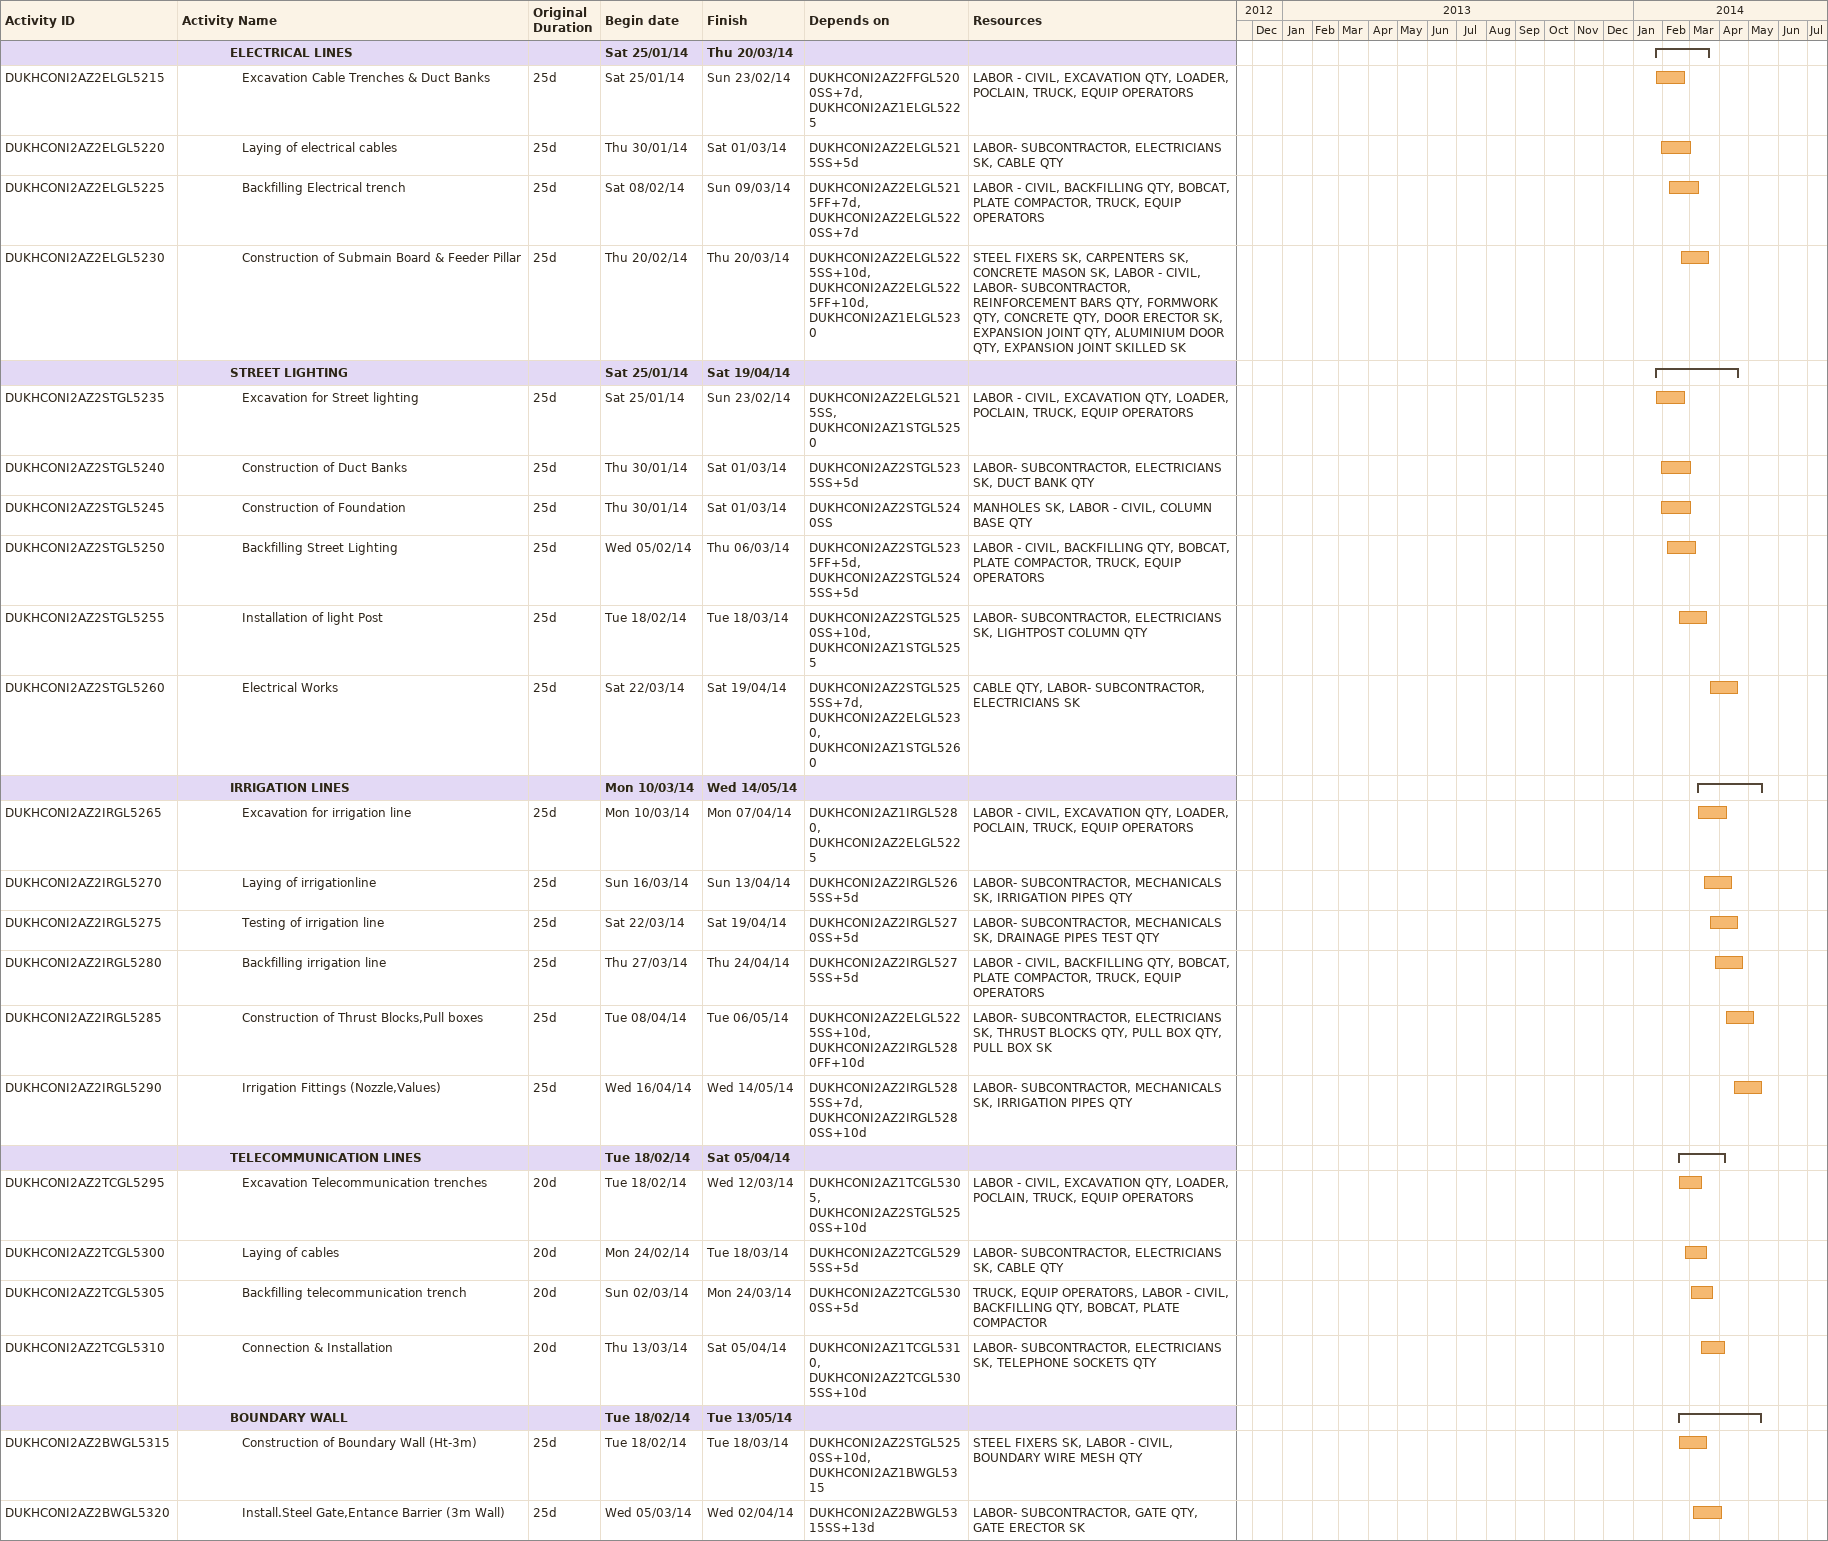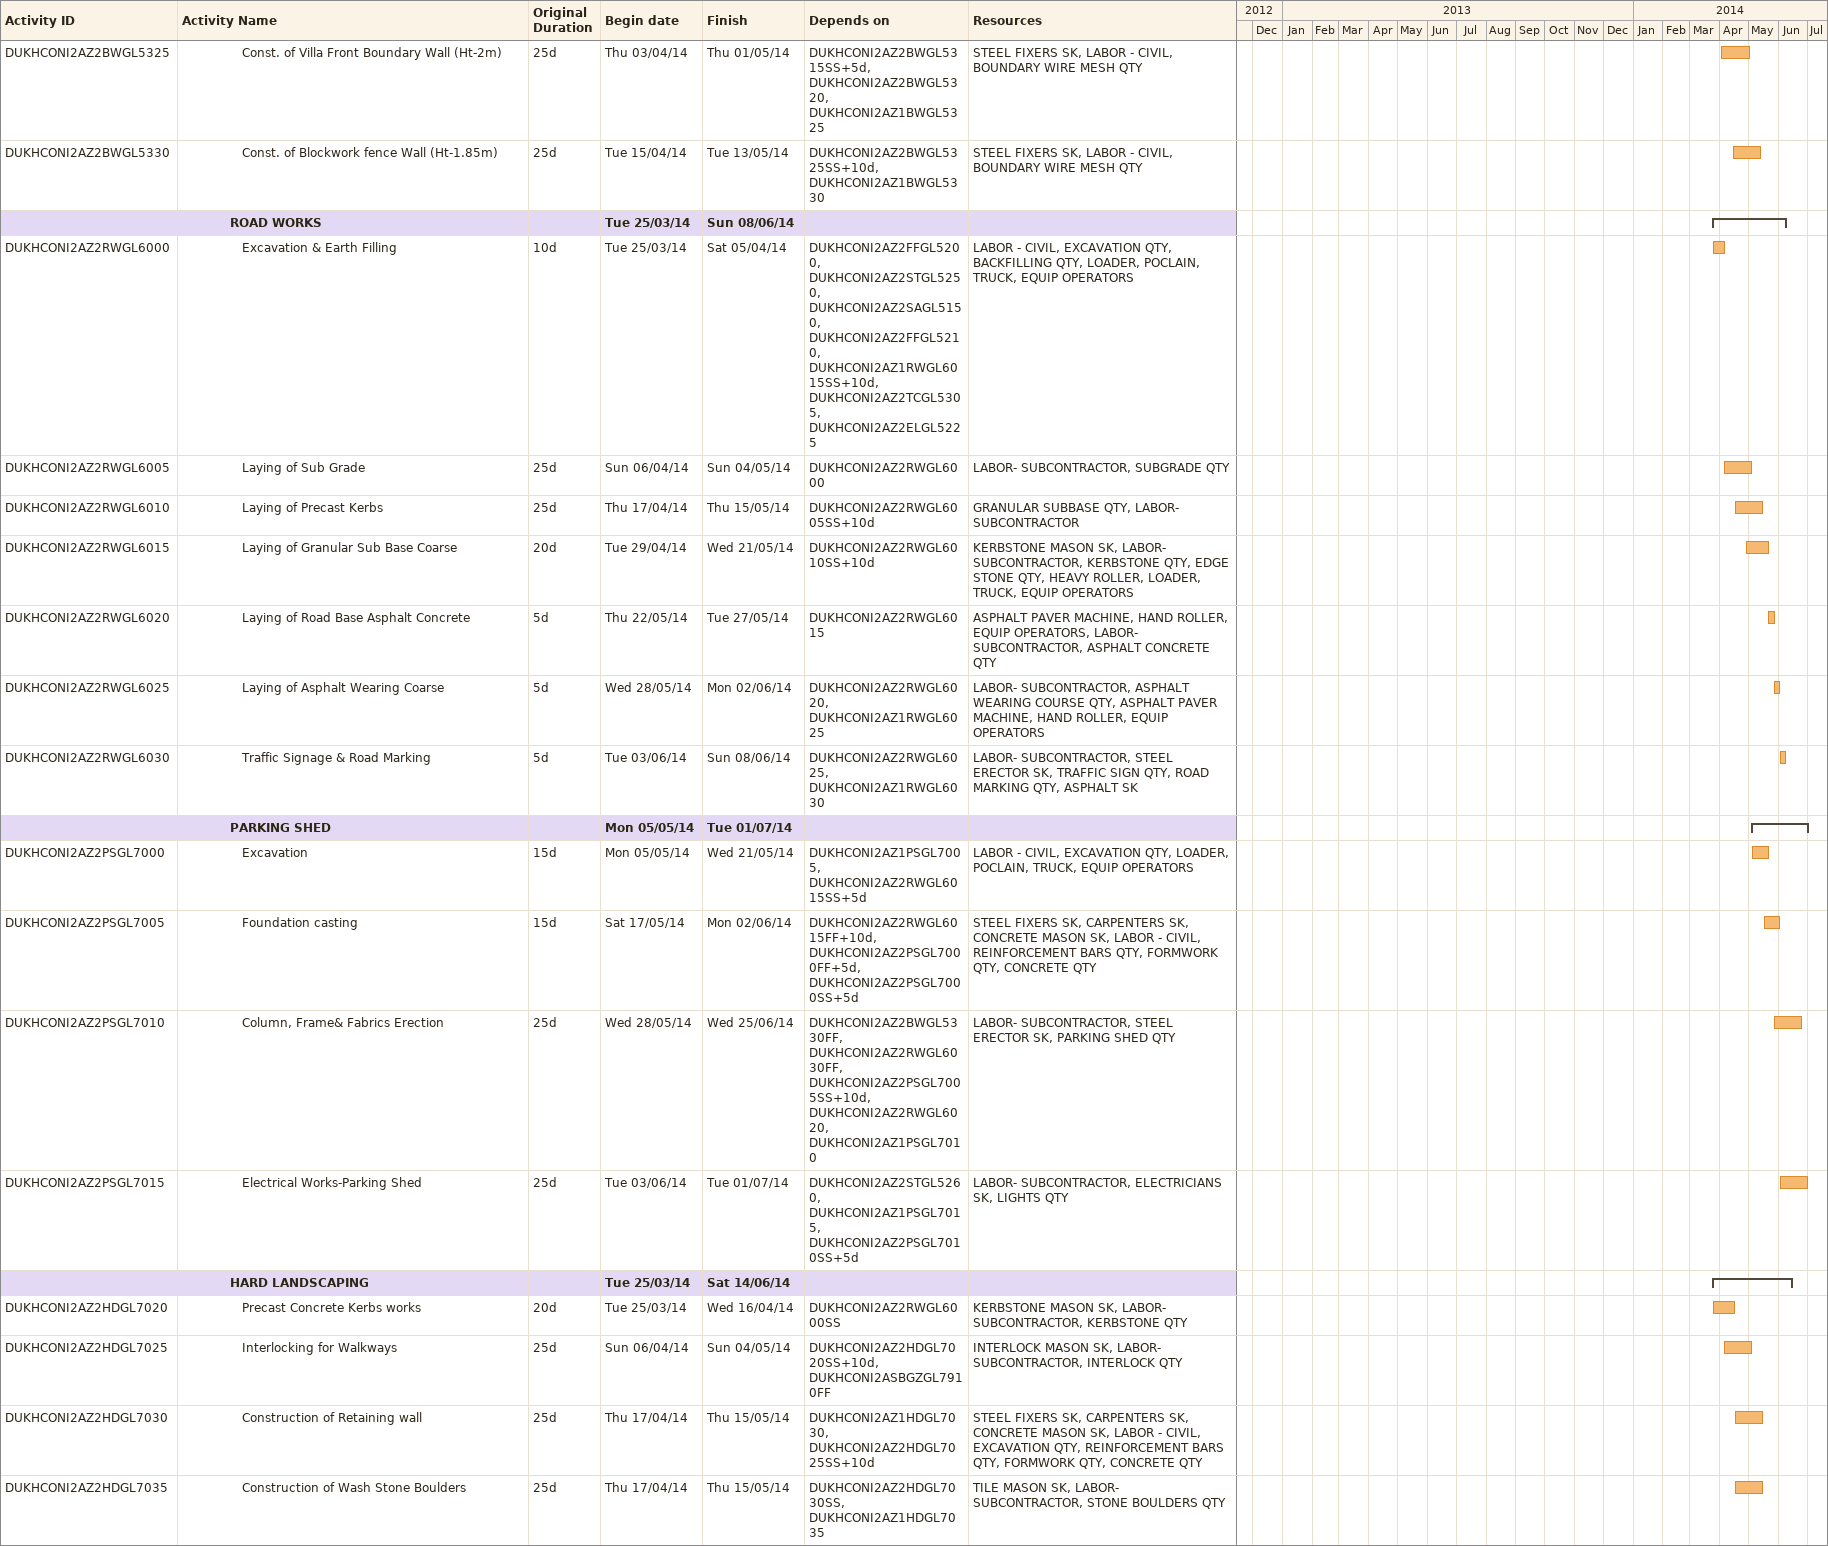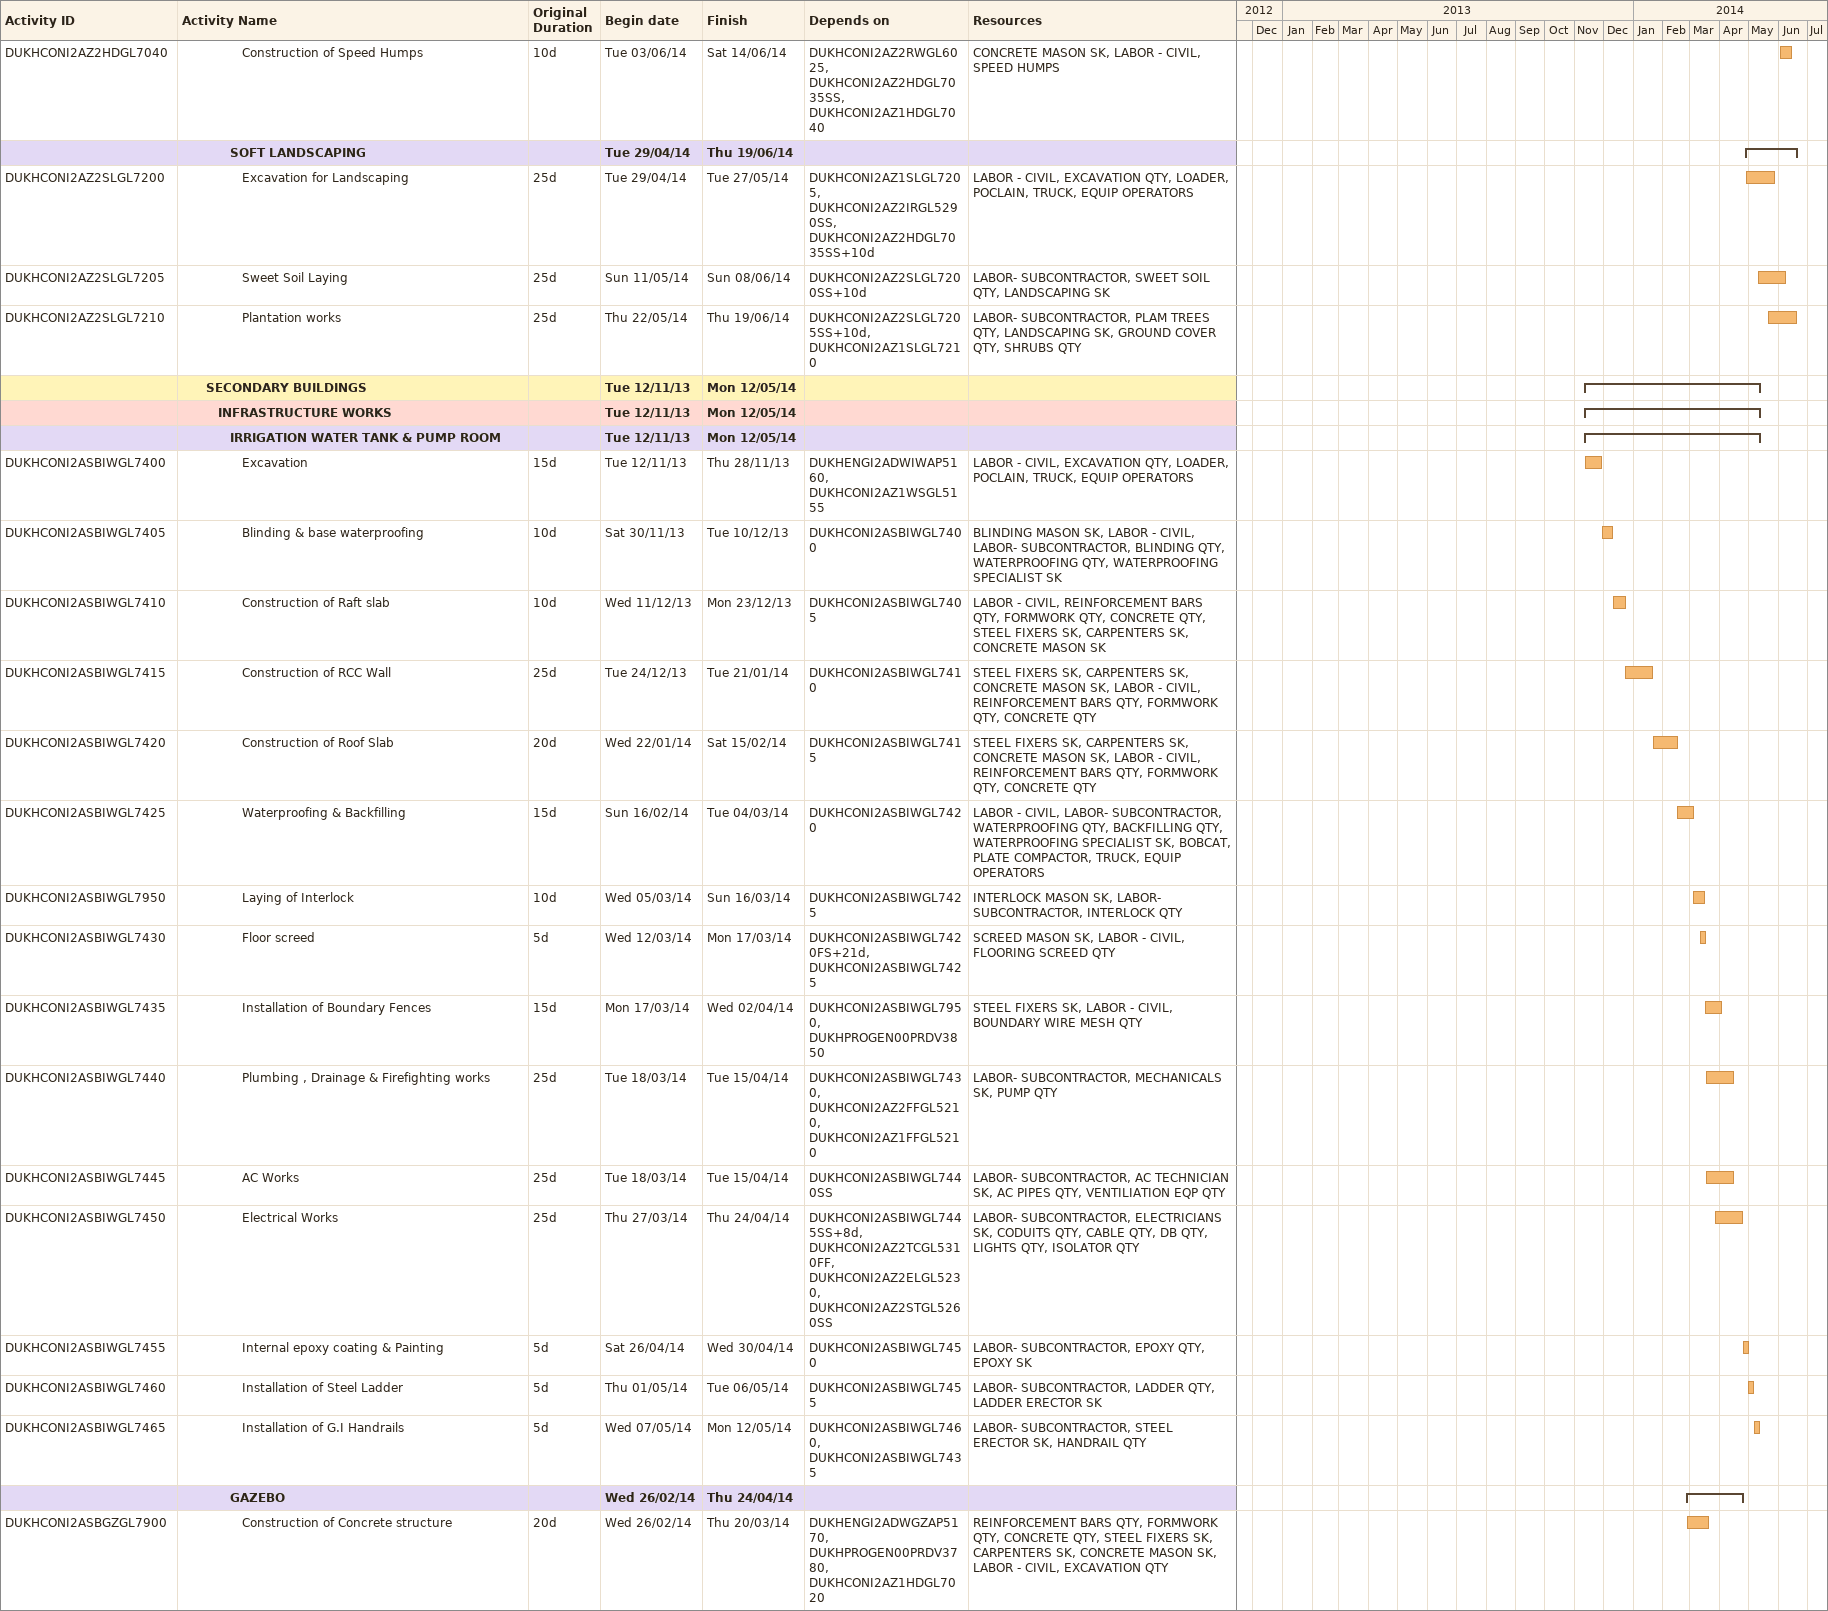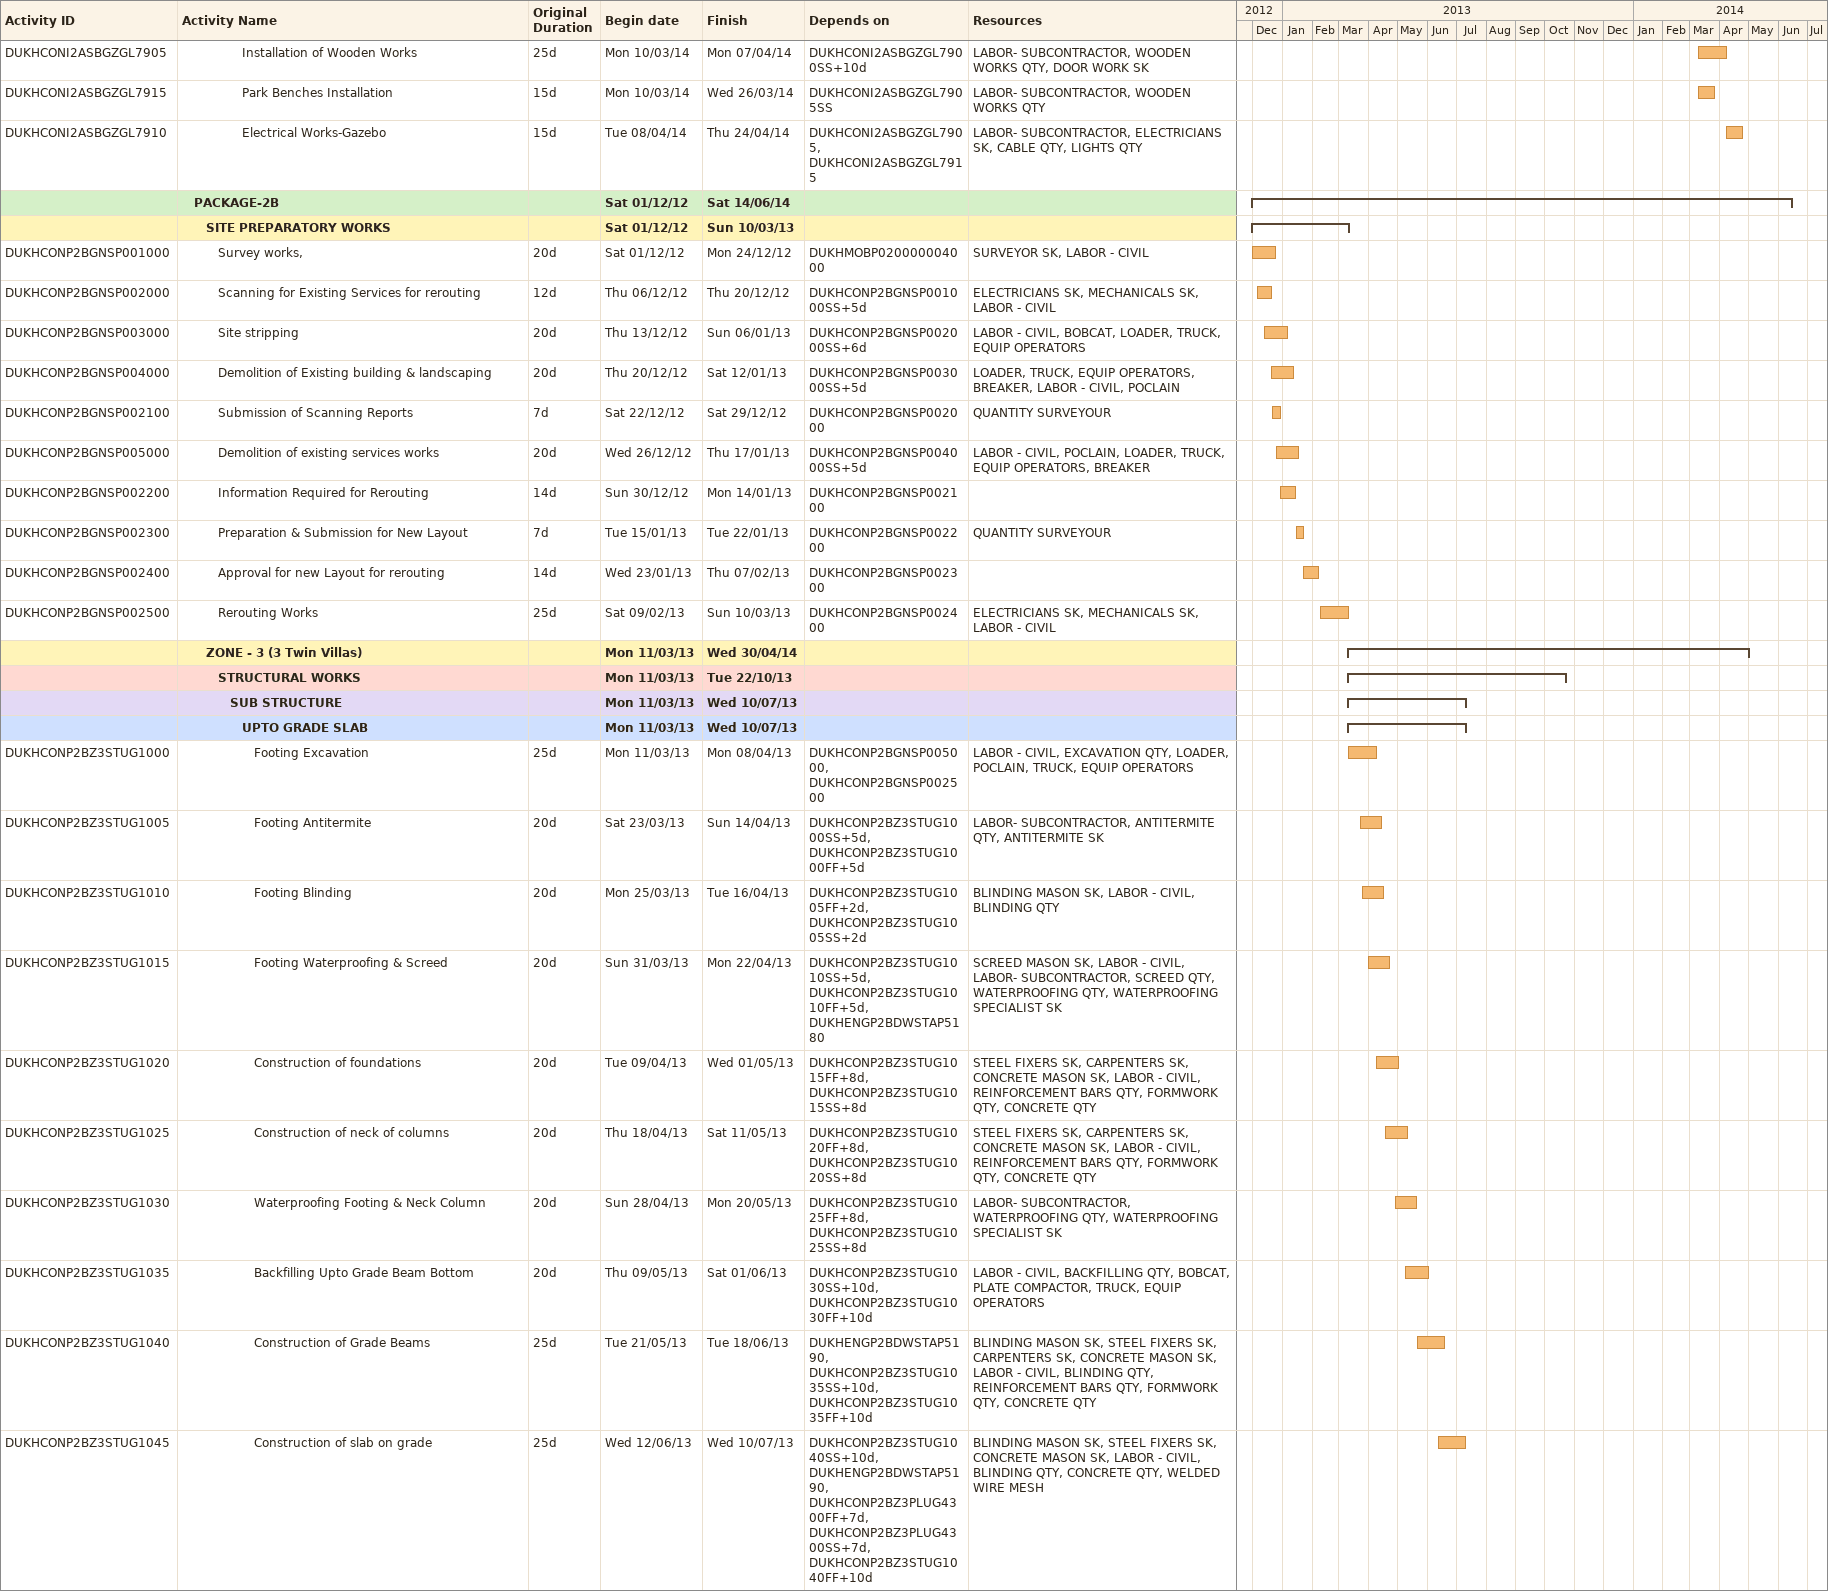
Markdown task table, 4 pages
| ID | Level | Task | Original duration | Start | Finish | Predecessors | Resources |
|---|---|---|---|---|---|---|---|
|  | 5 | **ELECTRICAL LINES** |  | 2014-01-25 | 2014-03-20 |  |  |
| DUKHCONI2AZ2ELGL5215 | 6 | Excavation Cable Trenches & Duct Banks | 25d | 2014-01-25 | 2014-02-23 | DUKHCONI2AZ2FFGL5200SS+7d, DUKHCONI2AZ1ELGL5225 | LABOR - CIVIL, EXCAVATION QTY, LOADER, POCLAIN, TRUCK, EQUIP OPERATORS |
| DUKHCONI2AZ2ELGL5220 | 6 | Laying of electrical cables | 25d | 2014-01-30 | 2014-03-01 | DUKHCONI2AZ2ELGL5215SS+5d | LABOR- SUBCONTRACTOR, ELECTRICIANS SK, CABLE QTY |
| DUKHCONI2AZ2ELGL5225 | 6 | Backfilling Electrical trench | 25d | 2014-02-08 | 2014-03-09 | DUKHCONI2AZ2ELGL5215FF+7d, DUKHCONI2AZ2ELGL5220SS+7d | LABOR - CIVIL, BACKFILLING QTY, BOBCAT, PLATE COMPACTOR, TRUCK, EQUIP OPERATORS |
| DUKHCONI2AZ2ELGL5230 | 6 | Construction of Submain Board & Feeder Pillar | 25d | 2014-02-20 | 2014-03-20 | DUKHCONI2AZ2ELGL5225SS+10d, DUKHCONI2AZ2ELGL5225FF+10d, DUKHCONI2AZ1ELGL5230 | STEEL FIXERS SK, CARPENTERS SK, CONCRETE MASON SK, LABOR - CIVIL, LABOR- SUBCONTRACTOR, REINFORCEMENT BARS QTY, FORMWORK QTY, CONCRETE QTY, DOOR ERECTOR SK, EXPANSION JOINT QTY, ALUMINIUM DOOR QTY, EXPANSION JOINT SKILLED SK |
|  | 5 | **STREET LIGHTING** |  | 2014-01-25 | 2014-04-19 |  |  |
| DUKHCONI2AZ2STGL5235 | 6 | Excavation for Street lighting | 25d | 2014-01-25 | 2014-02-23 | DUKHCONI2AZ2ELGL5215SS, DUKHCONI2AZ1STGL5250 | LABOR - CIVIL, EXCAVATION QTY, LOADER, POCLAIN, TRUCK, EQUIP OPERATORS |
| DUKHCONI2AZ2STGL5240 | 6 | Construction of Duct Banks | 25d | 2014-01-30 | 2014-03-01 | DUKHCONI2AZ2STGL5235SS+5d | LABOR- SUBCONTRACTOR, ELECTRICIANS SK, DUCT BANK QTY |
| DUKHCONI2AZ2STGL5245 | 6 | Construction of Foundation | 25d | 2014-01-30 | 2014-03-01 | DUKHCONI2AZ2STGL5240SS | MANHOLES SK, LABOR - CIVIL, COLUMN BASE QTY |
| DUKHCONI2AZ2STGL5250 | 6 | Backfilling Street Lighting | 25d | 2014-02-05 | 2014-03-06 | DUKHCONI2AZ2STGL5235FF+5d, DUKHCONI2AZ2STGL5245SS+5d | LABOR - CIVIL, BACKFILLING QTY, BOBCAT, PLATE COMPACTOR, TRUCK, EQUIP OPERATORS |
| DUKHCONI2AZ2STGL5255 | 6 | Installation of light Post | 25d | 2014-02-18 | 2014-03-18 | DUKHCONI2AZ2STGL5250SS+10d, DUKHCONI2AZ1STGL5255 | LABOR- SUBCONTRACTOR, ELECTRICIANS SK, LIGHTPOST COLUMN QTY |
| DUKHCONI2AZ2STGL5260 | 6 | Electrical Works | 25d | 2014-03-22 | 2014-04-19 | DUKHCONI2AZ2STGL5255SS+7d, DUKHCONI2AZ2ELGL5230, DUKHCONI2AZ1STGL5260 | CABLE QTY, LABOR- SUBCONTRACTOR, ELECTRICIANS SK |
|  | 5 | **IRRIGATION LINES** |  | 2014-03-10 | 2014-05-14 |  |  |
| DUKHCONI2AZ2IRGL5265 | 6 | Excavation for irrigation line | 25d | 2014-03-10 | 2014-04-07 | DUKHCONI2AZ1IRGL5280, DUKHCONI2AZ2ELGL5225 | LABOR - CIVIL, EXCAVATION QTY, LOADER, POCLAIN, TRUCK, EQUIP OPERATORS |
| DUKHCONI2AZ2IRGL5270 | 6 | Laying of irrigationline | 25d | 2014-03-16 | 2014-04-13 | DUKHCONI2AZ2IRGL5265SS+5d | LABOR- SUBCONTRACTOR, MECHANICALS SK, IRRIGATION PIPES QTY |
| DUKHCONI2AZ2IRGL5275 | 6 | Testing of irrigation line | 25d | 2014-03-22 | 2014-04-19 | DUKHCONI2AZ2IRGL5270SS+5d | LABOR- SUBCONTRACTOR, MECHANICALS SK, DRAINAGE PIPES TEST QTY |
| DUKHCONI2AZ2IRGL5280 | 6 | Backfilling irrigation line | 25d | 2014-03-27 | 2014-04-24 | DUKHCONI2AZ2IRGL5275SS+5d | LABOR - CIVIL, BACKFILLING QTY, BOBCAT, PLATE COMPACTOR, TRUCK, EQUIP OPERATORS |
| DUKHCONI2AZ2IRGL5285 | 6 | Construction of Thrust Blocks,Pull boxes | 25d | 2014-04-08 | 2014-05-06 | DUKHCONI2AZ2ELGL5225SS+10d, DUKHCONI2AZ2IRGL5280FF+10d | LABOR- SUBCONTRACTOR, ELECTRICIANS SK, THRUST BLOCKS QTY, PULL BOX QTY, PULL BOX SK |
| DUKHCONI2AZ2IRGL5290 | 6 | Irrigation Fittings (Nozzle,Values) | 25d | 2014-04-16 | 2014-05-14 | DUKHCONI2AZ2IRGL5285SS+7d, DUKHCONI2AZ2IRGL5280SS+10d | LABOR- SUBCONTRACTOR, MECHANICALS SK, IRRIGATION PIPES QTY |
|  | 5 | **TELECOMMUNICATION LINES** |  | 2014-02-18 | 2014-04-05 |  |  |
| DUKHCONI2AZ2TCGL5295 | 6 | Excavation Telecommunication trenches | 20d | 2014-02-18 | 2014-03-12 | DUKHCONI2AZ1TCGL5305, DUKHCONI2AZ2STGL5250SS+10d | LABOR - CIVIL, EXCAVATION QTY, LOADER, POCLAIN, TRUCK, EQUIP OPERATORS |
| DUKHCONI2AZ2TCGL5300 | 6 | Laying of cables | 20d | 2014-02-24 | 2014-03-18 | DUKHCONI2AZ2TCGL5295SS+5d | LABOR- SUBCONTRACTOR, ELECTRICIANS SK, CABLE QTY |
| DUKHCONI2AZ2TCGL5305 | 6 | Backfilling telecommunication trench | 20d | 2014-03-02 | 2014-03-24 | DUKHCONI2AZ2TCGL5300SS+5d | TRUCK, EQUIP OPERATORS, LABOR - CIVIL, BACKFILLING QTY, BOBCAT, PLATE COMPACTOR |
| DUKHCONI2AZ2TCGL5310 | 6 | Connection & Installation | 20d | 2014-03-13 | 2014-04-05 | DUKHCONI2AZ1TCGL5310, DUKHCONI2AZ2TCGL5305SS+10d | LABOR- SUBCONTRACTOR, ELECTRICIANS SK, TELEPHONE SOCKETS QTY |
|  | 5 | **BOUNDARY WALL** |  | 2014-02-18 | 2014-05-13 |  |  |
| DUKHCONI2AZ2BWGL5315 | 6 | Construction of Boundary Wall (Ht-3m) | 25d | 2014-02-18 | 2014-03-18 | DUKHCONI2AZ2STGL5250SS+10d, DUKHCONI2AZ1BWGL5315 | STEEL FIXERS SK, LABOR - CIVIL, BOUNDARY WIRE MESH QTY |
| DUKHCONI2AZ2BWGL5320 | 6 | Install.Steel Gate,Entance Barrier (3m Wall) | 25d | 2014-03-05 | 2014-04-02 | DUKHCONI2AZ2BWGL5315SS+13d | LABOR- SUBCONTRACTOR, GATE QTY, GATE ERECTOR SK |
| DUKHCONI2AZ2BWGL5325 | 6 | Const. of Villa Front Boundary Wall (Ht-2m) | 25d | 2014-04-03 | 2014-05-01 | DUKHCONI2AZ2BWGL5315SS+5d, DUKHCONI2AZ2BWGL5320, DUKHCONI2AZ1BWGL5325 | STEEL FIXERS SK, LABOR - CIVIL, BOUNDARY WIRE MESH QTY |
| DUKHCONI2AZ2BWGL5330 | 6 | Const. of Blockwork fence Wall (Ht-1.85m) | 25d | 2014-04-15 | 2014-05-13 | DUKHCONI2AZ2BWGL5325SS+10d, DUKHCONI2AZ1BWGL5330 | STEEL FIXERS SK, LABOR - CIVIL, BOUNDARY WIRE MESH QTY |
|  | 5 | **ROAD WORKS** |  | 2014-03-25 | 2014-06-08 |  |  |
| DUKHCONI2AZ2RWGL6000 | 6 | Excavation & Earth Filling | 10d | 2014-03-25 | 2014-04-05 | DUKHCONI2AZ2FFGL5200, DUKHCONI2AZ2STGL5250, DUKHCONI2AZ2SAGL5150, DUKHCONI2AZ2FFGL5210, DUKHCONI2AZ1RWGL6015SS+10d, DUKHCONI2AZ2TCGL5305, DUKHCONI2AZ2ELGL5225 | LABOR - CIVIL, EXCAVATION QTY, BACKFILLING QTY, LOADER, POCLAIN, TRUCK, EQUIP OPERATORS |
| DUKHCONI2AZ2RWGL6005 | 6 | Laying of Sub Grade | 25d | 2014-04-06 | 2014-05-04 | DUKHCONI2AZ2RWGL6000 | LABOR- SUBCONTRACTOR, SUBGRADE QTY |
| DUKHCONI2AZ2RWGL6010 | 6 | Laying of Precast Kerbs | 25d | 2014-04-17 | 2014-05-15 | DUKHCONI2AZ2RWGL6005SS+10d | GRANULAR SUBBASE QTY, LABOR- SUBCONTRACTOR |
| DUKHCONI2AZ2RWGL6015 | 6 | Laying of Granular Sub Base Coarse | 20d | 2014-04-29 | 2014-05-21 | DUKHCONI2AZ2RWGL6010SS+10d | KERBSTONE MASON SK, LABOR- SUBCONTRACTOR, KERBSTONE QTY, EDGE STONE QTY, HEAVY ROLLER, LOADER, TRUCK, EQUIP OPERATORS |
| DUKHCONI2AZ2RWGL6020 | 6 | Laying of Road Base Asphalt Concrete | 5d | 2014-05-22 | 2014-05-27 | DUKHCONI2AZ2RWGL6015 | ASPHALT PAVER MACHINE, HAND ROLLER, EQUIP OPERATORS, LABOR- SUBCONTRACTOR, ASPHALT CONCRETE QTY |
| DUKHCONI2AZ2RWGL6025 | 6 | Laying of Asphalt Wearing Coarse | 5d | 2014-05-28 | 2014-06-02 | DUKHCONI2AZ2RWGL6020, DUKHCONI2AZ1RWGL6025 | LABOR- SUBCONTRACTOR, ASPHALT WEARING COURSE QTY, ASPHALT PAVER MACHINE, HAND ROLLER, EQUIP OPERATORS |
| DUKHCONI2AZ2RWGL6030 | 6 | Traffic Signage & Road Marking | 5d | 2014-06-03 | 2014-06-08 | DUKHCONI2AZ2RWGL6025, DUKHCONI2AZ1RWGL6030 | LABOR- SUBCONTRACTOR, STEEL ERECTOR SK, TRAFFIC SIGN QTY, ROAD MARKING QTY, ASPHALT SK |
|  | 5 | **PARKING SHED** |  | 2014-05-05 | 2014-07-01 |  |  |
| DUKHCONI2AZ2PSGL7000 | 6 | Excavation | 15d | 2014-05-05 | 2014-05-21 | DUKHCONI2AZ1PSGL7005, DUKHCONI2AZ2RWGL6015SS+5d | LABOR - CIVIL, EXCAVATION QTY, LOADER, POCLAIN, TRUCK, EQUIP OPERATORS |
| DUKHCONI2AZ2PSGL7005 | 6 | Foundation casting | 15d | 2014-05-17 | 2014-06-02 | DUKHCONI2AZ2RWGL6015FF+10d, DUKHCONI2AZ2PSGL7000FF+5d, DUKHCONI2AZ2PSGL7000SS+5d | STEEL FIXERS SK, CARPENTERS SK, CONCRETE MASON SK, LABOR - CIVIL, REINFORCEMENT BARS QTY, FORMWORK QTY, CONCRETE QTY |
| DUKHCONI2AZ2PSGL7010 | 6 | Column, Frame& Fabrics Erection | 25d | 2014-05-28 | 2014-06-25 | DUKHCONI2AZ2BWGL5330FF, DUKHCONI2AZ2RWGL6030FF, DUKHCONI2AZ2PSGL7005SS+10d, DUKHCONI2AZ2RWGL6020, DUKHCONI2AZ1PSGL7010 | LABOR- SUBCONTRACTOR, STEEL ERECTOR SK, PARKING SHED QTY |
| DUKHCONI2AZ2PSGL7015 | 6 | Electrical Works-Parking Shed | 25d | 2014-06-03 | 2014-07-01 | DUKHCONI2AZ2STGL5260, DUKHCONI2AZ1PSGL7015, DUKHCONI2AZ2PSGL7010SS+5d | LABOR- SUBCONTRACTOR, ELECTRICIANS SK, LIGHTS QTY |
|  | 5 | **HARD LANDSCAPING** |  | 2014-03-25 | 2014-06-14 |  |  |
| DUKHCONI2AZ2HDGL7020 | 6 | Precast Concrete Kerbs works | 20d | 2014-03-25 | 2014-04-16 | DUKHCONI2AZ2RWGL6000SS | KERBSTONE MASON SK, LABOR- SUBCONTRACTOR, KERBSTONE QTY |
| DUKHCONI2AZ2HDGL7025 | 6 | Interlocking for Walkways | 25d | 2014-04-06 | 2014-05-04 | DUKHCONI2AZ2HDGL7020SS+10d, DUKHCONI2ASBGZGL7910FF | INTERLOCK MASON SK, LABOR- SUBCONTRACTOR, INTERLOCK QTY |
| DUKHCONI2AZ2HDGL7030 | 6 | Construction of Retaining wall | 25d | 2014-04-17 | 2014-05-15 | DUKHCONI2AZ1HDGL7030, DUKHCONI2AZ2HDGL7025SS+10d | STEEL FIXERS SK, CARPENTERS SK, CONCRETE MASON SK, LABOR - CIVIL, EXCAVATION QTY, REINFORCEMENT BARS QTY, FORMWORK QTY, CONCRETE QTY |
| DUKHCONI2AZ2HDGL7035 | 6 | Construction of Wash Stone Boulders | 25d | 2014-04-17 | 2014-05-15 | DUKHCONI2AZ2HDGL7030SS, DUKHCONI2AZ1HDGL7035 | TILE MASON SK, LABOR- SUBCONTRACTOR, STONE BOULDERS QTY |
| DUKHCONI2AZ2HDGL7040 | 6 | Construction of Speed Humps | 10d | 2014-06-03 | 2014-06-14 | DUKHCONI2AZ2RWGL6025, DUKHCONI2AZ2HDGL7035SS, DUKHCONI2AZ1HDGL7040 | CONCRETE MASON SK, LABOR - CIVIL, SPEED HUMPS |
|  | 5 | **SOFT LANDSCAPING** |  | 2014-04-29 | 2014-06-19 |  |  |
| DUKHCONI2AZ2SLGL7200 | 6 | Excavation for Landscaping | 25d | 2014-04-29 | 2014-05-27 | DUKHCONI2AZ1SLGL7205, DUKHCONI2AZ2IRGL5290SS, DUKHCONI2AZ2HDGL7035SS+10d | LABOR - CIVIL, EXCAVATION QTY, LOADER, POCLAIN, TRUCK, EQUIP OPERATORS |
| DUKHCONI2AZ2SLGL7205 | 6 | Sweet Soil Laying | 25d | 2014-05-11 | 2014-06-08 | DUKHCONI2AZ2SLGL7200SS+10d | LABOR- SUBCONTRACTOR, SWEET SOIL QTY, LANDSCAPING SK |
| DUKHCONI2AZ2SLGL7210 | 6 | Plantation works | 25d | 2014-05-22 | 2014-06-19 | DUKHCONI2AZ2SLGL7205SS+10d, DUKHCONI2AZ1SLGL7210 | LABOR- SUBCONTRACTOR, PLAM TREES QTY, LANDSCAPING SK, GROUND COVER QTY, SHRUBS QTY |
|  | 3 | **SECONDARY BUILDINGS** |  | 2013-11-12 | 2014-05-12 |  |  |
|  | 4 | **INFRASTRUCTURE WORKS** |  | 2013-11-12 | 2014-05-12 |  |  |
|  | 5 | **IRRIGATION WATER TANK & PUMP ROOM** |  | 2013-11-12 | 2014-05-12 |  |  |
| DUKHCONI2ASBIWGL7400 | 6 | Excavation | 15d | 2013-11-12 | 2013-11-28 | DUKHENGI2ADWIWAP5160, DUKHCONI2AZ1WSGL5155 | LABOR - CIVIL, EXCAVATION QTY, LOADER, POCLAIN, TRUCK, EQUIP OPERATORS |
| DUKHCONI2ASBIWGL7405 | 6 | Blinding & base waterproofing | 10d | 2013-11-30 | 2013-12-10 | DUKHCONI2ASBIWGL7400 | BLINDING MASON SK, LABOR - CIVIL, LABOR- SUBCONTRACTOR, BLINDING QTY, WATERPROOFING QTY, WATERPROOFING SPECIALIST SK |
| DUKHCONI2ASBIWGL7410 | 6 | Construction of Raft slab | 10d | 2013-12-11 | 2013-12-23 | DUKHCONI2ASBIWGL7405 | LABOR - CIVIL, REINFORCEMENT BARS QTY, FORMWORK QTY, CONCRETE QTY, STEEL FIXERS SK, CARPENTERS SK, CONCRETE MASON SK |
| DUKHCONI2ASBIWGL7415 | 6 | Construction of RCC Wall | 25d | 2013-12-24 | 2014-01-21 | DUKHCONI2ASBIWGL7410 | STEEL FIXERS SK, CARPENTERS SK, CONCRETE MASON SK, LABOR - CIVIL, REINFORCEMENT BARS QTY, FORMWORK QTY, CONCRETE QTY |
| DUKHCONI2ASBIWGL7420 | 6 | Construction of Roof Slab | 20d | 2014-01-22 | 2014-02-15 | DUKHCONI2ASBIWGL7415 | STEEL FIXERS SK, CARPENTERS SK, CONCRETE MASON SK, LABOR - CIVIL, REINFORCEMENT BARS QTY, FORMWORK QTY, CONCRETE QTY |
| DUKHCONI2ASBIWGL7425 | 6 | Waterproofing & Backfilling | 15d | 2014-02-16 | 2014-03-04 | DUKHCONI2ASBIWGL7420 | LABOR - CIVIL, LABOR- SUBCONTRACTOR, WATERPROOFING QTY, BACKFILLING QTY, WATERPROOFING SPECIALIST SK, BOBCAT, PLATE COMPACTOR, TRUCK, EQUIP OPERATORS |
| DUKHCONI2ASBIWGL7950 | 6 | Laying of Interlock | 10d | 2014-03-05 | 2014-03-16 | DUKHCONI2ASBIWGL7425 | INTERLOCK MASON SK, LABOR- SUBCONTRACTOR, INTERLOCK QTY |
| DUKHCONI2ASBIWGL7430 | 6 | Floor screed | 5d | 2014-03-12 | 2014-03-17 | DUKHCONI2ASBIWGL7420FS+21d, DUKHCONI2ASBIWGL7425 | SCREED MASON SK, LABOR - CIVIL, FLOORING SCREED QTY |
| DUKHCONI2ASBIWGL7435 | 6 | Installation of Boundary Fences | 15d | 2014-03-17 | 2014-04-02 | DUKHCONI2ASBIWGL7950, DUKHPROGEN00PRDV3850 | STEEL FIXERS SK, LABOR - CIVIL, BOUNDARY WIRE MESH QTY |
| DUKHCONI2ASBIWGL7440 | 6 | Plumbing , Drainage & Firefighting works | 25d | 2014-03-18 | 2014-04-15 | DUKHCONI2ASBIWGL7430, DUKHCONI2AZ2FFGL5210, DUKHCONI2AZ1FFGL5210 | LABOR- SUBCONTRACTOR, MECHANICALS SK, PUMP QTY |
| DUKHCONI2ASBIWGL7445 | 6 | AC Works | 25d | 2014-03-18 | 2014-04-15 | DUKHCONI2ASBIWGL7440SS | LABOR- SUBCONTRACTOR, AC TECHNICIAN SK, AC PIPES QTY, VENTILIATION EQP QTY |
| DUKHCONI2ASBIWGL7450 | 6 | Electrical Works | 25d | 2014-03-27 | 2014-04-24 | DUKHCONI2ASBIWGL7445SS+8d, DUKHCONI2AZ2TCGL5310FF, DUKHCONI2AZ2ELGL5230, DUKHCONI2AZ2STGL5260SS | LABOR- SUBCONTRACTOR, ELECTRICIANS SK, CODUITS QTY, CABLE QTY, DB QTY, LIGHTS QTY, ISOLATOR QTY |
| DUKHCONI2ASBIWGL7455 | 6 | Internal epoxy coating & Painting | 5d | 2014-04-26 | 2014-04-30 | DUKHCONI2ASBIWGL7450 | LABOR- SUBCONTRACTOR, EPOXY QTY, EPOXY SK |
| DUKHCONI2ASBIWGL7460 | 6 | Installation of Steel Ladder | 5d | 2014-05-01 | 2014-05-06 | DUKHCONI2ASBIWGL7455 | LABOR- SUBCONTRACTOR, LADDER QTY, LADDER ERECTOR SK |
| DUKHCONI2ASBIWGL7465 | 6 | Installation of G.I Handrails | 5d | 2014-05-07 | 2014-05-12 | DUKHCONI2ASBIWGL7460, DUKHCONI2ASBIWGL7435 | LABOR- SUBCONTRACTOR, STEEL ERECTOR SK, HANDRAIL QTY |
|  | 5 | **GAZEBO** |  | 2014-02-26 | 2014-04-24 |  |  |
| DUKHCONI2ASBGZGL7900 | 6 | Construction of Concrete structure | 20d | 2014-02-26 | 2014-03-20 | DUKHENGI2ADWGZAP5170, DUKHPROGEN00PRDV3780, DUKHCONI2AZ1HDGL7020 | REINFORCEMENT BARS QTY, FORMWORK QTY, CONCRETE QTY, STEEL FIXERS SK, CARPENTERS SK, CONCRETE MASON SK, LABOR - CIVIL, EXCAVATION QTY |
| DUKHCONI2ASBGZGL7905 | 6 | Installation of Wooden Works | 25d | 2014-03-10 | 2014-04-07 | DUKHCONI2ASBGZGL7900SS+10d | LABOR- SUBCONTRACTOR, WOODEN WORKS QTY, DOOR WORK SK |
| DUKHCONI2ASBGZGL7915 | 6 | Park Benches Installation | 15d | 2014-03-10 | 2014-03-26 | DUKHCONI2ASBGZGL7905SS | LABOR- SUBCONTRACTOR, WOODEN WORKS QTY |
| DUKHCONI2ASBGZGL7910 | 6 | Electrical Works-Gazebo | 15d | 2014-04-08 | 2014-04-24 | DUKHCONI2ASBGZGL7905, DUKHCONI2ASBGZGL7915 | LABOR- SUBCONTRACTOR, ELECTRICIANS SK, CABLE QTY, LIGHTS QTY |
|  | 2 | **PACKAGE-2B** |  | 2012-12-01 | 2014-06-14 |  |  |
|  | 3 | **SITE PREPARATORY WORKS** |  | 2012-12-01 | 2013-03-10 |  |  |
| DUKHCONP2BGNSP001000 | 4 | Survey works, | 20d | 2012-12-01 | 2012-12-24 | DUKHMOBP020000004000 | SURVEYOR SK, LABOR - CIVIL |
| DUKHCONP2BGNSP002000 | 4 | Scanning for Existing Services for rerouting | 12d | 2012-12-06 | 2012-12-20 | DUKHCONP2BGNSP001000SS+5d | ELECTRICIANS SK, MECHANICALS SK, LABOR - CIVIL |
| DUKHCONP2BGNSP003000 | 4 | Site stripping | 20d | 2012-12-13 | 2013-01-06 | DUKHCONP2BGNSP002000SS+6d | LABOR - CIVIL, BOBCAT, LOADER, TRUCK, EQUIP OPERATORS |
| DUKHCONP2BGNSP004000 | 4 | Demolition of Existing building & landscaping | 20d | 2012-12-20 | 2013-01-12 | DUKHCONP2BGNSP003000SS+5d | LOADER, TRUCK, EQUIP OPERATORS, BREAKER, LABOR - CIVIL, POCLAIN |
| DUKHCONP2BGNSP002100 | 4 | Submission of Scanning Reports | 7d | 2012-12-22 | 2012-12-29 | DUKHCONP2BGNSP002000 | QUANTITY SURVEYOUR |
| DUKHCONP2BGNSP005000 | 4 | Demolition of existing services works | 20d | 2012-12-26 | 2013-01-17 | DUKHCONP2BGNSP004000SS+5d | LABOR - CIVIL, POCLAIN, LOADER, TRUCK, EQUIP OPERATORS, BREAKER |
| DUKHCONP2BGNSP002200 | 4 | Information Required for Rerouting | 14d | 2012-12-30 | 2013-01-14 | DUKHCONP2BGNSP002100 |  |
| DUKHCONP2BGNSP002300 | 4 | Preparation & Submission for New Layout | 7d | 2013-01-15 | 2013-01-22 | DUKHCONP2BGNSP002200 | QUANTITY SURVEYOUR |
| DUKHCONP2BGNSP002400 | 4 | Approval for new Layout for rerouting | 14d | 2013-01-23 | 2013-02-07 | DUKHCONP2BGNSP002300 |  |
| DUKHCONP2BGNSP002500 | 4 | Rerouting Works | 25d | 2013-02-09 | 2013-03-10 | DUKHCONP2BGNSP002400 | ELECTRICIANS SK, MECHANICALS SK, LABOR - CIVIL |
|  | 3 | **ZONE - 3 (3 Twin Villas)** |  | 2013-03-11 | 2014-04-30 |  |  |
|  | 4 | **STRUCTURAL WORKS** |  | 2013-03-11 | 2013-10-22 |  |  |
|  | 5 | **SUB STRUCTURE** |  | 2013-03-11 | 2013-07-10 |  |  |
|  | 6 | **UPTO GRADE SLAB** |  | 2013-03-11 | 2013-07-10 |  |  |
| DUKHCONP2BZ3STUG1000 | 7 | Footing Excavation | 25d | 2013-03-11 | 2013-04-08 | DUKHCONP2BGNSP005000, DUKHCONP2BGNSP002500 | LABOR - CIVIL, EXCAVATION QTY, LOADER, POCLAIN, TRUCK, EQUIP OPERATORS |
| DUKHCONP2BZ3STUG1005 | 7 | Footing Antitermite | 20d | 2013-03-23 | 2013-04-14 | DUKHCONP2BZ3STUG1000SS+5d, DUKHCONP2BZ3STUG1000FF+5d | LABOR- SUBCONTRACTOR, ANTITERMITE QTY, ANTITERMITE SK |
| DUKHCONP2BZ3STUG1010 | 7 | Footing Blinding | 20d | 2013-03-25 | 2013-04-16 | DUKHCONP2BZ3STUG1005FF+2d, DUKHCONP2BZ3STUG1005SS+2d | BLINDING MASON SK, LABOR - CIVIL, BLINDING QTY |
| DUKHCONP2BZ3STUG1015 | 7 | Footing Waterproofing & Screed | 20d | 2013-03-31 | 2013-04-22 | DUKHCONP2BZ3STUG1010SS+5d, DUKHCONP2BZ3STUG1010FF+5d, DUKHENGP2BDWSTAP5180 | SCREED MASON SK, LABOR - CIVIL, LABOR- SUBCONTRACTOR, SCREED QTY, WATERPROOFING QTY, WATERPROOFING SPECIALIST SK |
| DUKHCONP2BZ3STUG1020 | 7 | Construction of foundations | 20d | 2013-04-09 | 2013-05-01 | DUKHCONP2BZ3STUG1015FF+8d, DUKHCONP2BZ3STUG1015SS+8d | STEEL FIXERS SK, CARPENTERS SK, CONCRETE MASON SK, LABOR - CIVIL, REINFORCEMENT BARS QTY, FORMWORK QTY, CONCRETE QTY |
| DUKHCONP2BZ3STUG1025 | 7 | Construction of neck of columns | 20d | 2013-04-18 | 2013-05-11 | DUKHCONP2BZ3STUG1020FF+8d, DUKHCONP2BZ3STUG1020SS+8d | STEEL FIXERS SK, CARPENTERS SK, CONCRETE MASON SK, LABOR - CIVIL, REINFORCEMENT BARS QTY, FORMWORK QTY, CONCRETE QTY |
| DUKHCONP2BZ3STUG1030 | 7 | Waterproofing Footing & Neck Column | 20d | 2013-04-28 | 2013-05-20 | DUKHCONP2BZ3STUG1025FF+8d, DUKHCONP2BZ3STUG1025SS+8d | LABOR- SUBCONTRACTOR, WATERPROOFING QTY, WATERPROOFING SPECIALIST SK |
| DUKHCONP2BZ3STUG1035 | 7 | Backfilling Upto Grade Beam Bottom | 20d | 2013-05-09 | 2013-06-01 | DUKHCONP2BZ3STUG1030SS+10d, DUKHCONP2BZ3STUG1030FF+10d | LABOR - CIVIL, BACKFILLING QTY, BOBCAT, PLATE COMPACTOR, TRUCK, EQUIP OPERATORS |
| DUKHCONP2BZ3STUG1040 | 7 | Construction of Grade Beams | 25d | 2013-05-21 | 2013-06-18 | DUKHENGP2BDWSTAP5190, DUKHCONP2BZ3STUG1035SS+10d, DUKHCONP2BZ3STUG1035FF+10d | BLINDING MASON SK, STEEL FIXERS SK, CARPENTERS SK, CONCRETE MASON SK, LABOR - CIVIL, BLINDING QTY, REINFORCEMENT BARS QTY, FORMWORK QTY, CONCRETE QTY |
| DUKHCONP2BZ3STUG1045 | 7 | Construction of slab on grade | 25d | 2013-06-12 | 2013-07-10 | DUKHCONP2BZ3STUG1040SS+10d, DUKHENGP2BDWSTAP5190, DUKHCONP2BZ3PLUG4300FF+7d, DUKHCONP2BZ3PLUG4300SS+7d, DUKHCONP2BZ3STUG1040FF+10d | BLINDING MASON SK, STEEL FIXERS SK, CONCRETE MASON SK, LABOR - CIVIL, BLINDING QTY, CONCRETE QTY, WELDED WIRE MESH |
